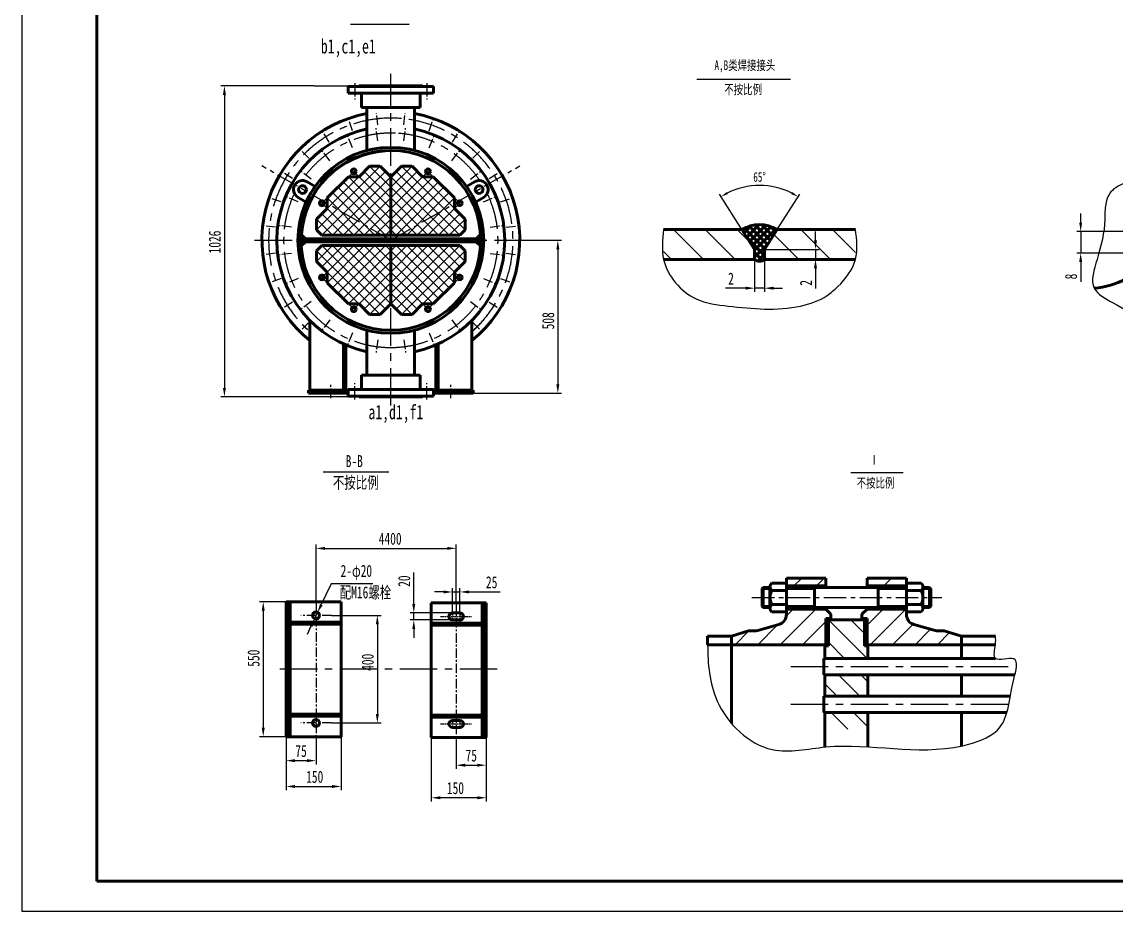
# Model space of a CAD drawing. Header units: millimetres. Extents: x 23903 to 90356, y -5632 to 81432.
# Drawn here: x 24026 to 27675, y 54672 to 57637 of the extents above; entities that cross this region are included whole.
import ezdxf

# ---------------------------------------------------------------- set-up
doc = ezdxf.new("R2010")
doc.units = ezdxf.units.MM
for name, pattern in [('CENTER', [50.8, 31.75, -6.35, 6.35, -6.35]), ('CENTERX2', [4, 2.5, -0.5, 0.5, -0.5]), ('PHANTOM2', [31.75, 15.875, -3.175, 3.175, -3.175, 3.175, -3.175])]:
    doc.linetypes.add(name, pattern=pattern)
doc.layers.get('0').update_dxf_attribs({"lineweight": 60})
doc.layers.get('DEFPOINTS').update_dxf_attribs({"color": 6, "linetype": 'PHANTOM2', "lineweight": 25})
doc.layers.add('CCX', color=3, linetype='Continuous', lineweight=25)
doc.layers.add('DD', color=4, linetype='CENTER', lineweight=25)
doc.styles.add('HZ', font='SIMFANG.TTF', dxfattribs={"width": 0.7})
doc.styles.add('HZ123', font='SIMFANG.TTF', dxfattribs={"width": 0.7, "height": 2.5})
doc.dimstyles.new('ISO-25$0', dxfattribs={"dimscale": 10, "dimtxt": 4, "dimasz": 3, "dimexe": 1.25, "dimexo": 0, "dimgap": 1.2, "dimtad": 1, "dimdec": 0, "dimtxsty": 'HZ', "dimcen": 0, "dimclrd": 256, "dimclrt": 256, "dimadec": 0, "dimazin": 0, "dimtfac": 1, "dimtdec": 0, "dimtmove": 0, "dimatfit": 2, "dimfxl": 1, "dimlwd": -1, "dimarcsym": 0})
doc.dimstyles.new('ISO-25$2', dxfattribs={"dimscale": 10, "dimtxt": 4, "dimasz": 3, "dimexe": 1.25, "dimexo": 0, "dimgap": 1.5, "dimtad": 2, "dimtih": 1, "dimtoh": 1, "dimdec": 0, "dimdsep": 46, "dimtxsty": 'HZ', "dimcen": 3, "dimadec": 0, "dimazin": 0, "dimtfac": 1, "dimtdec": 0, "dimtmove": 0, "dimatfit": 3, "dimfxl": 1, "dimarcsym": 0})
doc.dimstyles.new('ISO-25$3', dxfattribs={"dimscale": 10, "dimtxt": 4, "dimasz": 3, "dimexe": 1.25, "dimexo": 0, "dimgap": 1.5, "dimtad": 2, "dimtih": 1, "dimtoh": 1, "dimdec": 0, "dimdsep": 46, "dimtxsty": 'HZ', "dimcen": -2.5, "dimadec": 0, "dimazin": 0, "dimtfac": 1, "dimtdec": 0, "dimtmove": 0, "dimatfit": 3, "dimldrblk": 'NONE', "dimfxl": 1, "dimarcsym": 0})

# ---------------------------------------------------------------- blocks, each defined once
blk = doc.blocks.new('*D45')
at = {"layer": 'CCX', "color": 0, "lineweight": -2}
for p, q in [((25007, 55703.5), (25007, 55894)), ((25474.6, 55700.2), (25474.6, 55894))]:
    blk.add_line(p, q, dxfattribs=at)
at = {"layer": 'CCX'}
blk.add_line((25037, 55881.5), (25444.6, 55881.5), dxfattribs=at)
for points in [[(25037, 55886.5), (25037, 55876.5), (25007, 55881.5)], [(25444.6, 55886.5), (25444.6, 55876.5), (25474.6, 55881.5)]]:
    blk.add_solid(points, dxfattribs=at)
at = {"layer": 'DEFPOINTS', "color": 0}
for p in [(25474.6, 55881.5), (25007, 55703.5), (25474.6, 55700.2)]:
    blk.add_point(p, dxfattribs=at)
at = {"layer": 'CCX', "insert": (25254.2, 55913.5), "char_height": 40, "attachment_point": 5, "style": 'HZ'}
blk.add_mtext('4400', dxfattribs=at)
blk = doc.blocks.new('*D46')
at = {"layer": 'CCX', "color": 0, "lineweight": -2}
for p, q in [((25391.2, 55250.2), (25391.2, 55037.2)), ((25574.6, 55250.2), (25574.6, 55037.2))]:
    blk.add_line(p, q, dxfattribs=at)
at = {"layer": 'CCX'}
blk.add_line((25544.6, 55049.7), (25421.2, 55049.7), dxfattribs=at)
for points in [[(25421.2, 55054.7), (25421.2, 55044.7), (25391.2, 55049.7)], [(25544.6, 55054.7), (25544.6, 55044.7), (25574.6, 55049.7)]]:
    blk.add_solid(points, dxfattribs=at)
at = {"layer": 'DEFPOINTS', "color": 0}
for p in [(25391.2, 55250.2), (25574.6, 55250.2), (25391.2, 55049.7)]:
    blk.add_point(p, dxfattribs=at)
at = {"layer": 'CCX', "insert": (25471.9, 55081.7), "char_height": 40, "attachment_point": 5, "style": 'HZ'}
blk.add_mtext('150', dxfattribs=at)
blk = doc.blocks.new('*D47')
at = {"layer": 'CCX', "color": 0, "lineweight": -2}
for p, q in [((25474.6, 55250.2), (25474.6, 55145.9)), ((25574.6, 55250.2), (25574.6, 55145.9))]:
    blk.add_line(p, q, dxfattribs=at)
at = {"layer": 'CCX'}
blk.add_line((25504.6, 55158.4), (25544.6, 55158.4), dxfattribs=at)
for points in [[(25504.6, 55163.4), (25504.6, 55153.4), (25474.6, 55158.4)], [(25544.6, 55163.4), (25544.6, 55153.4), (25574.6, 55158.4)]]:
    blk.add_solid(points, dxfattribs=at)
at = {"layer": 'DEFPOINTS', "color": 0}
for p in [(25474.6, 55250.2), (25574.6, 55250.2), (25574.6, 55158.4)]:
    blk.add_point(p, dxfattribs=at)
at = {"layer": 'CCX', "insert": (25524.6, 55190.4), "char_height": 40, "attachment_point": 5, "style": 'HZ'}
blk.add_mtext('75', dxfattribs=at)
blk = doc.blocks.new('*D48')
at = {"layer": 'CCX', "color": 0, "lineweight": -2}
for p, q in [((25059, 55657.7), (25223.9, 55657.7)), ((25059, 55299.4), (25223.9, 55299.4))]:
    blk.add_line(p, q, dxfattribs=at)
at = {"layer": 'CCX'}
blk.add_line((25211.4, 55627.7), (25211.4, 55329.4), dxfattribs=at)
for points in [[(25206.4, 55627.7), (25216.4, 55627.7), (25211.4, 55657.7)], [(25206.4, 55329.4), (25216.4, 55329.4), (25211.4, 55299.4)]]:
    blk.add_solid(points, dxfattribs=at)
at = {"layer": 'DEFPOINTS', "color": 0}
for p in [(25059, 55657.7), (25059, 55299.4), (25211.4, 55299.4)]:
    blk.add_point(p, dxfattribs=at)
at = {"layer": 'CCX', "insert": (25179.4, 55501.5), "char_height": 40, "attachment_point": 5, "rotation": 90, "style": 'HZ'}
blk.add_mtext('400', dxfattribs=at)
blk = doc.blocks.new('*D44')
at = {"layer": 'CCX', "color": 0, "lineweight": -2}
for p, q in [((25057.7, 55763.1), (25024.6, 55693.8)), ((25196.9, 55763.1), (25057.7, 55763.1)), ((25003, 55648.7), (25011.6, 55666.7)), ((24990.1, 55621.6), (24977.1, 55594.5))]:
    blk.add_line(p, q, dxfattribs=at)
at = {"layer": 'CCX', "color": 0}
for points in [[(25020, 55695.9), (25029.1, 55691.6), (25011.6, 55666.7)], [(24985.6, 55623.8), (24994.6, 55619.5), (25003, 55648.7)]]:
    blk.add_solid(points, dxfattribs=at)
at = {"layer": 'DEFPOINTS', "color": 0}
for p in [(25011.6, 55666.7), (25003, 55648.7)]:
    blk.add_point(p, dxfattribs=at)
at = {"layer": 'CCX', "color": 0, "insert": (25141.4, 55801.1), "char_height": 40, "attachment_point": 5, "style": 'HZ'}
blk.add_mtext('2-φ20', dxfattribs=at)
blk = doc.blocks.new('_None')
blk = doc.blocks.new('*D49')
at = {"layer": 'CCX'}
for p, q in [((25432.1, 55736.1), (25402.1, 55736.1)), ((25462.1, 55736.1), (25487.1, 55736.1)), ((25517.1, 55736.1), (25620.8, 55736.1))]:
    blk.add_line(p, q, dxfattribs=at)
at = {"layer": 'CCX', "color": 0, "lineweight": -2}
for p, q in [((25462.1, 55666), (25462.1, 55748.6)), ((25487.1, 55666), (25487.1, 55748.6))]:
    blk.add_line(p, q, dxfattribs=at)
at = {"layer": 'CCX'}
for points in [[(25432.1, 55741.1), (25432.1, 55731.1), (25462.1, 55736.1)], [(25517.1, 55741.1), (25517.1, 55731.1), (25487.1, 55736.1)]]:
    blk.add_solid(points, dxfattribs=at)
at = {"layer": 'DEFPOINTS', "color": 0}
for p in [(25487.1, 55736.1), (25462.1, 55666), (25487.1, 55666)]:
    blk.add_point(p, dxfattribs=at)
at = {"layer": 'CCX', "insert": (25592.7, 55768.1), "char_height": 40, "attachment_point": 5, "style": 'HZ'}
blk.add_mtext('25', dxfattribs=at)
blk = doc.blocks.new('*D50')
at = {"layer": 'CCX', "color": 0, "lineweight": -2}
for p, q in [((24907, 55703.5), (24818.3, 55703.5)), ((24907, 55253.5), (24818.3, 55253.5))]:
    blk.add_line(p, q, dxfattribs=at)
at = {"layer": 'CCX'}
blk.add_line((24830.8, 55673.5), (24830.8, 55283.5), dxfattribs=at)
for points in [[(24825.8, 55673.5), (24835.8, 55673.5), (24830.8, 55703.5)], [(24825.8, 55283.5), (24835.8, 55283.5), (24830.8, 55253.5)]]:
    blk.add_solid(points, dxfattribs=at)
at = {"layer": 'DEFPOINTS', "color": 0}
for p in [(24907, 55703.5), (24830.8, 55253.5), (24907, 55253.5)]:
    blk.add_point(p, dxfattribs=at)
at = {"layer": 'CCX', "insert": (24798.8, 55515.3), "char_height": 40, "attachment_point": 5, "rotation": 90, "style": 'HZ'}
blk.add_mtext('550', dxfattribs=at)
blk = doc.blocks.new('*D51')
at = {"layer": 'CCX', "color": 0, "lineweight": -2}
for p, q in [((24907, 55253.5), (24907, 55161)), ((25007, 55253.5), (25007, 55161))]:
    blk.add_line(p, q, dxfattribs=at)
at = {"layer": 'CCX'}
blk.add_line((24937, 55173.5), (24977, 55173.5), dxfattribs=at)
for points in [[(24937, 55178.5), (24937, 55168.5), (24907, 55173.5)], [(24977, 55178.5), (24977, 55168.5), (25007, 55173.5)]]:
    blk.add_solid(points, dxfattribs=at)
at = {"layer": 'DEFPOINTS', "color": 0}
for p in [(24907, 55253.5), (25007, 55253.5), (25007, 55173.5)]:
    blk.add_point(p, dxfattribs=at)
at = {"layer": 'CCX', "insert": (24957, 55205.5), "char_height": 40, "attachment_point": 5, "style": 'HZ'}
blk.add_mtext('75', dxfattribs=at)
blk = doc.blocks.new('*D52')
at = {"layer": 'CCX', "color": 0, "lineweight": -2}
for p, q in [((24907, 55253.5), (24907, 55074.9)), ((25090.3, 55253.5), (25090.3, 55074.9))]:
    blk.add_line(p, q, dxfattribs=at)
at = {"layer": 'CCX'}
blk.add_line((24937, 55087.4), (25060.3, 55087.4), dxfattribs=at)
for points in [[(24937, 55092.4), (24937, 55082.4), (24907, 55087.4)], [(25060.3, 55092.4), (25060.3, 55082.4), (25090.3, 55087.4)]]:
    blk.add_solid(points, dxfattribs=at)
at = {"layer": 'DEFPOINTS', "color": 0}
for p in [(24907, 55253.5), (25090.3, 55253.5), (25090.3, 55087.4)]:
    blk.add_point(p, dxfattribs=at)
at = {"layer": 'CCX', "insert": (25002.5, 55119.4), "char_height": 40, "attachment_point": 5, "style": 'HZ'}
blk.add_mtext('150', dxfattribs=at)
blk = doc.blocks.new('*D53')
at = {"layer": 'CCX'}
for p, q in [((25333, 55696), (25333, 55800.9)), ((25333, 55642.7), (25333, 55666)), ((25333, 55612.7), (25333, 55582.7))]:
    blk.add_line(p, q, dxfattribs=at)
at = {"layer": 'CCX', "color": 0, "lineweight": -2}
for p, q in [((25462.1, 55666), (25320.5, 55666)), ((25463, 55642.7), (25320.5, 55642.7))]:
    blk.add_line(p, q, dxfattribs=at)
at = {"layer": 'CCX'}
for points in [[(25328, 55696), (25338, 55696), (25333, 55666)], [(25328, 55612.7), (25338, 55612.7), (25333, 55642.7)]]:
    blk.add_solid(points, dxfattribs=at)
at = {"layer": 'DEFPOINTS', "color": 0}
for p in [(25462.1, 55666), (25333, 55642.7), (25463, 55642.7)]:
    blk.add_point(p, dxfattribs=at)
at = {"layer": 'CCX', "insert": (25301, 55772.2), "char_height": 40, "attachment_point": 5, "rotation": 90, "style": 'HZ'}
blk.add_mtext('20', dxfattribs=at)
blk = doc.blocks.new('*D193')
at = {"layer": 'CCX', "color": 0, "lineweight": -2}
for p, q in [((25000.9, 57424), (24688.9, 57424)), ((25000.9, 56386.9), (24688.9, 56386.9))]:
    blk.add_line(p, q, dxfattribs=at)
at = {"layer": 'CCX'}
blk.add_line((24701.4, 57394), (24701.4, 56416.9), dxfattribs=at)
for points in [[(24696.4, 57394), (24706.4, 57394), (24701.4, 57424)], [(24696.4, 56416.9), (24706.4, 56416.9), (24701.4, 56386.9)]]:
    blk.add_solid(points, dxfattribs=at)
at = {"layer": 'DEFPOINTS', "color": 0}
for p in [(25000.9, 57424), (24701.4, 56386.9), (25000.9, 56386.9)]:
    blk.add_point(p, dxfattribs=at)
at = {"layer": 'CCX', "insert": (24669.4, 56903.3), "char_height": 40, "attachment_point": 5, "rotation": 90, "style": 'HZ'}
blk.add_mtext('1026', dxfattribs=at)
blk = doc.blocks.new('*D199')
at = {"layer": 'CCX', "color": 0, "lineweight": -2}
for p, q in [((25711, 56909), (25825.9, 56909)), ((25531.4, 56399), (25825.9, 56399))]:
    blk.add_line(p, q, dxfattribs=at)
at = {"layer": 'CCX'}
blk.add_line((25813.4, 56879), (25813.4, 56429), dxfattribs=at)
for points in [[(25808.4, 56879), (25818.4, 56879), (25813.4, 56909)], [(25808.4, 56429), (25818.4, 56429), (25813.4, 56399)]]:
    blk.add_solid(points, dxfattribs=at)
at = {"layer": 'DEFPOINTS', "color": 0}
for p in [(25711, 56909), (25531.4, 56399), (25813.4, 56399)]:
    blk.add_point(p, dxfattribs=at)
at = {"layer": 'CCX', "insert": (25781.4, 56640.4), "char_height": 40, "attachment_point": 5, "rotation": 90, "style": 'HZ'}
blk.add_mtext('508', dxfattribs=at)
blk = doc.blocks.new('*D194')
at = {"layer": 'CCX', "color": 0, "lineweight": -2}
for p, q in [((26427.2, 56945.1), (26352.1, 57062.9)), ((26545, 56945.1), (26620.1, 57062.9))]:
    blk.add_line(p, q, dxfattribs=at)
blk.add_arc((26486.1, 56852.6), 239.4, 63.2472, 116.7528, dxfattribs=at)
at = {"layer": 'CCX', "color": 0}
for points in [[(26380.3, 57062.8), (26376.4, 57069.8), (26357.5, 57054.4)], [(26595.8, 57069.8), (26591.9, 57062.8), (26614.7, 57054.4)]]:
    blk.add_solid(points, dxfattribs=at)
at = {"layer": 'DEFPOINTS', "color": 0}
for p in [(26531.1, 57087.7), (26427.2, 56945.1), (26545, 56945.1), (26469.5, 56878.6), (26502.7, 56878.6)]:
    blk.add_point(p, dxfattribs=at)
at = {"layer": 'CCX', "color": 0, "insert": (26486.1, 57119.9), "char_height": 32, "attachment_point": 5, "style": 'HZ'}
blk.add_mtext('65°', dxfattribs=at)
blk = doc.blocks.new('*D196')
at = {"layer": 'CCX'}
for p, q in [((26672.8, 56908.6), (26672.8, 56938.6)), ((26672.8, 56878.6), (26672.8, 56845.4)), ((26672.8, 56815.4), (26672.8, 56748.6))]:
    blk.add_line(p, q, dxfattribs=at)
at = {"layer": 'CCX', "color": 0, "lineweight": -2}
for p, q in [((26502.7, 56878.6), (26685.3, 56878.6)), ((26502.7, 56845.4), (26685.3, 56845.4))]:
    blk.add_line(p, q, dxfattribs=at)
at = {"layer": 'CCX'}
for points in [[(26667.8, 56908.6), (26677.8, 56908.6), (26672.8, 56878.6)], [(26667.8, 56815.4), (26677.8, 56815.4), (26672.8, 56845.4)]]:
    blk.add_solid(points, dxfattribs=at)
at = {"layer": 'DEFPOINTS', "color": 0}
for p in [(26502.7, 56878.6), (26502.7, 56845.4), (26672.8, 56845.4)]:
    blk.add_point(p, dxfattribs=at)
at = {"layer": 'CCX', "insert": (26640.8, 56767), "char_height": 40, "attachment_point": 5, "rotation": 90, "style": 'HZ'}
blk.add_mtext('2', dxfattribs=at)
blk = doc.blocks.new('*D191')
at = {"layer": 'CCX', "color": 0, "lineweight": -2}
for p, q in [((26469.5, 56841.1), (26469.5, 56736.8)), ((26502.7, 56841.1), (26502.7, 56736.8))]:
    blk.add_line(p, q, dxfattribs=at)
at = {"layer": 'CCX'}
for p, q in [((26439.5, 56749.3), (26372.6, 56749.3)), ((26502.7, 56749.3), (26469.5, 56749.3)), ((26532.7, 56749.3), (26562.7, 56749.3))]:
    blk.add_line(p, q, dxfattribs=at)
for points in [[(26439.5, 56754.3), (26439.5, 56744.3), (26469.5, 56749.3)], [(26532.7, 56754.3), (26532.7, 56744.3), (26502.7, 56749.3)]]:
    blk.add_solid(points, dxfattribs=at)
at = {"layer": 'DEFPOINTS', "color": 0}
for p in [(26469.5, 56841.1), (26502.7, 56841.1), (26502.7, 56749.3)]:
    blk.add_point(p, dxfattribs=at)
at = {"layer": 'CCX', "insert": (26391.1, 56781.3), "char_height": 40, "attachment_point": 5, "style": 'HZ'}
blk.add_mtext('2', dxfattribs=at)
blk = doc.blocks.new('*D198')
at = {"layer": 'CCX'}
for p, q in [((27557.2, 56968.1), (27557.2, 56998.1)), ((27557.2, 56938.1), (27557.2, 56866.3)), ((27557.2, 56836.3), (27557.2, 56769.9))]:
    blk.add_line(p, q, dxfattribs=at)
at = {"layer": 'CCX', "color": 0, "lineweight": -2}
for p, q in [((27765.1, 56938.1), (27544.7, 56938.1)), ((27862.2, 56866.3), (27544.7, 56866.3))]:
    blk.add_line(p, q, dxfattribs=at)
at = {"layer": 'CCX'}
for points in [[(27552.2, 56968.1), (27562.2, 56968.1), (27557.2, 56938.1)], [(27552.2, 56836.3), (27562.2, 56836.3), (27557.2, 56866.3)]]:
    blk.add_solid(points, dxfattribs=at)
at = {"layer": 'DEFPOINTS', "color": 0}
for p in [(27765.1, 56938.1), (27557.2, 56866.3), (27862.2, 56866.3)]:
    blk.add_point(p, dxfattribs=at)
at = {"layer": 'CCX', "insert": (27525.2, 56788.1), "char_height": 40, "attachment_point": 5, "rotation": 90, "style": 'HZ'}
blk.add_mtext('8', dxfattribs=at)

msp = doc.modelspace()

# ---------------------------------------------------------------- hatches: boundary and pattern name
h = msp.add_hatch(color=256)
h.paths.add_polyline_path([(26844.6, 55647.6), (26836, 55647.6), (26836, 55560.3), (26844.6, 55560.3)])
h.paths.add_polyline_path([(26715.8, 55647.6), (26707.2, 55647.6), (26707.2, 55560.3), (26715.8, 55560.3)])
at = {"layer": 'CCX'}
h = msp.add_hatch(dxfattribs=at)
h.set_pattern_fill('ANSI31', color=256, scale=23.630769, angle=90, style=0)
h.set_pattern_definition([(135, (20932.32, 47463.21), (-53.0526, -53.0526), [])])
h.paths.add_polyline_path([(26806.1, 56845.4), (26806.1, 56945.1), (26545, 56945.1), (26502.7, 56878.6), (26502.7, 56845.4)])
h.paths.add_polyline_path([(26469.5, 56845.4), (26469.5, 56852.3), (26469.5, 56878.6), (26427.2, 56945.1), (26166.1, 56945.1), (26166.1, 56845.4)])
h = msp.add_hatch(dxfattribs=at)
h.set_pattern_fill('ANSI31', color=256, scale=16.695652, style=0)
h.set_pattern_definition([(45, (701.286, 37203.173), (-37.48281, 37.48281), [])])
h.paths.add_polyline_path([(27102.1, 55606.1), (27081.1, 55606.1, -0.069687), (27071.7, 55607.4), (27001.1, 55627.6, -0.33486), (26976.2, 55660.6), (26976.2, 55679.1), (26844.6, 55679.1), (26827.4, 55661.9), (26827.4, 55647.6), (26844.6, 55647.6), (26844.6, 55560.3), (27159.3, 55560.3), (27159.3, 55588.9)])
h.paths.add_polyline_path([(26976.2, 55782.1), (26844.6, 55782.1), (26844.6, 55756.3), (26976.2, 55756.3)])
h.paths.add_polyline_path([(26707.2, 55782.1), (26575.6, 55782.1), (26575.6, 55756.3), (26707.2, 55756.3)])
h.paths.add_polyline_path([(26707.2, 55647.6), (26724.4, 55647.6), (26724.4, 55661.9), (26707.2, 55679.1), (26575.6, 55679.1), (26575.6, 55660.6, -0.33486), (26550.7, 55627.6), (26480.1, 55607.4, -0.069687), (26470.6, 55606.1), (26449.7, 55606.1), (26392.5, 55588.9), (26392.5, 55560.3), (26707.2, 55560.3)])
h = msp.add_hatch(dxfattribs=at)
h.set_pattern_fill('ANSI31', color=256, scale=16.695652, angle=90, style=0)
h.set_pattern_definition([(135, (701.286, 37203.173), (-37.48281, -37.48281), [])])
h.paths.add_polyline_path([(26836, 55643.3), (26715.8, 55643.3), (26715.8, 55556), (26704.4, 55556), (26704.4, 55514.6), (26847.4, 55514.6), (26847.4, 55556), (26836, 55556)])
h.paths.add_polyline_path([(26847.4, 55460.2), (26704.4, 55460.2), (26704.4, 55388.7), (26847.4, 55388.7)])
h.paths.add_polyline_path([(26847.4, 55334.3), (26704.4, 55334.3), (26704.4, 55278.9), (26847.4, 55278.9)])

# ---------------------------------------------------------------- linework, layer by layer
for p, q in [((24275.9, 60511.7), (24275.9, 54771.7)), ((25256.4, 57422), (25113.9, 57422)), ((25113.9, 57422), (25113.9, 57400)), ((25150.9, 57424), (25150.9, 57422)), ((25256.4, 57424), (25150.9, 57424)), ((25256.4, 57424), (25361.9, 57424)), ((25256.4, 57422), (25398.9, 57422)), ((25361.9, 57424), (25361.9, 57422)), ((25398.9, 57422), (25398.9, 57400)), ((25113.9, 57400), (25256.4, 57400)), ((25158.5, 57400), (25158.5, 57351.6)), ((25398.9, 57400), (25256.4, 57400)), ((25354.4, 57400), (25354.4, 57351.6)), ((25158.5, 57351.6), (25256.4, 57351.6)), ((25176.9, 57351.6), (25176.9, 57210.8)), ((25354.4, 57351.6), (25256.4, 57351.6)), ((25335.9, 57351.6), (25335.9, 57210.8)), ((25150.3, 57121.1), (25185.7, 57156.4)), ((25185.7, 57156.4), (25221.1, 57156.4)), ((25221.1, 57156.4), (25256.4, 57121.1)), ((25291.8, 57156.4), (25256.4, 57121.1)), ((25327.1, 57156.4), (25291.8, 57156.4)), ((25362.5, 57121.1), (25327.1, 57156.4)), ((25044.3, 57050.4), (25115, 57121.1)), ((25115, 57121.1), (25150.3, 57121.1)), ((25256.4, 57121.1), (25256.4, 56926.6)), ((25256.4, 57121.1), (25256.4, 56926.6)), ((25397.8, 57121.1), (25362.5, 57121.1)), ((25468.5, 57050.4), (25397.8, 57121.1)), ((25003.8, 57088.6), (24976.9, 57104.2)), ((25509, 57088.6), (25535.9, 57104.2)), ((24973.9, 57036.6), (24946.9, 57052.2)), ((25044.3, 57015), (25044.3, 57050.4)), ((25468.5, 57015), (25468.5, 57050.4)), ((25538.9, 57036.6), (25565.9, 57052.2)), ((25008.9, 56979.7), (25044.3, 57015)), ((25503.9, 56979.7), (25468.5, 57015)), ((25008.9, 56944.3), (25008.9, 56979.7)), ((25503.9, 56944.3), (25503.9, 56979.7)), ((25026.6, 56926.6), (25008.9, 56944.3)), ((25486.2, 56926.6), (25503.9, 56944.3)), ((26434.4, 56933.7), (26458.7, 56957.9)), ((26503.9, 56880.5), (26435.1, 56949.3)), ((26443.5, 56919.4), (26485.3, 56961.2)), ((26513, 56894.8), (26451.7, 56956)), ((26452.6, 56905.2), (26506.7, 56959.4)), ((26461.6, 56891), (26524.1, 56953.5)), ((26469.5, 56875.6), (26541.2, 56947.2)), ((26522, 56909), (26470.8, 56960.2)), ((26531.1, 56923.2), (26493.3, 56961)), ((26540.2, 56937.5), (26524.1, 56953.5)), ((24956.5, 56914), (25556.4, 56914)), ((24956.5, 56904), (25556.4, 56904)), ((24970.2, 56915), (24958.4, 56926.7)), ((24970.2, 56903), (24958.4, 56891.2)), ((25256.4, 56926.6), (25026.6, 56926.6)), ((25256.4, 56926.6), (25486.2, 56926.6)), ((25542.6, 56915), (25554.4, 56926.7)), ((25542.6, 56903), (25554.4, 56891.2)), ((26502.7, 56858.4), (26446.7, 56914.5)), ((26469.5, 56852.3), (26514.7, 56897.5)), ((25026.6, 56891.3), (25008.9, 56873.6)), ((25008.9, 56873.6), (25008.9, 56838.2)), ((25256.4, 56891.3), (25026.6, 56891.3)), ((25256.4, 56696.8), (25256.4, 56891.3)), ((25256.4, 56696.8), (25256.4, 56891.3)), ((25256.4, 56891.3), (25486.2, 56891.3)), ((25486.2, 56891.3), (25503.9, 56873.6)), ((25503.9, 56873.6), (25503.9, 56838.2)), ((26496.5, 56841.3), (26469.5, 56868.3)), ((26480.3, 56839.7), (26502.7, 56862.2)), ((25008.9, 56838.2), (25044.3, 56802.9)), ((25503.9, 56838.2), (25468.5, 56802.9)), ((25044.3, 56802.9), (25044.3, 56767.5)), ((25468.5, 56802.9), (25468.5, 56767.5)), ((25044.3, 56767.5), (25115, 56696.8)), ((25468.5, 56767.5), (25397.8, 56696.8)), ((25115, 56696.8), (25150.3, 56696.8)), ((25150.3, 56696.8), (25185.7, 56661.5)), ((25221.1, 56661.5), (25256.4, 56696.8)), ((25291.8, 56661.5), (25256.4, 56696.8)), ((25362.5, 56696.8), (25327.1, 56661.5)), ((25397.8, 56696.8), (25362.5, 56696.8)), ((24986.4, 56409), (24986.4, 56641.6)), ((25185.7, 56661.5), (25221.1, 56661.5)), ((25327.1, 56661.5), (25291.8, 56661.5)), ((25526.4, 56409), (25526.4, 56641.6)), ((25176.9, 56459.3), (25176.9, 56607.1)), ((25335.9, 56459.3), (25335.9, 56607.1)), ((25098.4, 56409), (25098.4, 56563.4)), ((25106.4, 56409), (25106.4, 56559.8)), ((25406.4, 56409), (25406.4, 56559.8)), ((25406.4, 56409), (25406.4, 56559.8)), ((25414.4, 56409), (25414.4, 56563.4)), ((25158.5, 56410.9), (25158.5, 56459.3)), ((25158.5, 56459.3), (25256.4, 56459.3)), ((25354.4, 56459.3), (25256.4, 56459.3)), ((25354.4, 56410.9), (25354.4, 56459.3)), ((24986.4, 56409), (24986.4, 56451)), ((24981.4, 56399), (24981.4, 56409)), ((24981.4, 56409), (25113.9, 56409)), ((24981.4, 56399), (25113.9, 56399)), ((25113.9, 56388.9), (25113.9, 56410.9)), ((25113.9, 56410.9), (25256.4, 56410.9)), ((25256.4, 56388.9), (25113.9, 56388.9)), ((25150.9, 56386.9), (25150.9, 56388.9)), ((25256.4, 56386.9), (25150.9, 56386.9)), ((25398.9, 56410.9), (25256.4, 56410.9)), ((25256.4, 56388.9), (25398.9, 56388.9)), ((25256.4, 56386.9), (25361.9, 56386.9)), ((25361.9, 56386.9), (25361.9, 56388.9)), ((25398.9, 56388.9), (25398.9, 56410.9)), ((25398.9, 56409), (25531.4, 56409)), ((25398.9, 56399), (25531.4, 56399)), ((25531.4, 56399), (25531.4, 56409)), ((26527.2, 55765.1), (26575.5, 55765.1)), ((26575.6, 55782.1), (26707.2, 55782.1)), ((26575.6, 55660.6), (26575.6, 55782.1)), ((26707.2, 55751.3), (26707.2, 55782.1)), ((26976.2, 55782.1), (26844.6, 55782.1)), ((26844.6, 55751.3), (26844.6, 55782.1)), ((26976.2, 55660.6), (26976.2, 55782.1)), ((27024.5, 55765.1), (26976.2, 55765.1)), ((26498.3, 55751.3), (26494.6, 55747.6)), ((26520.8, 55747.6), (26494.6, 55747.6)), ((26494.6, 55747.6), (26494.6, 55687.8)), ((26498.3, 55751.3), (26498.3, 55684.1)), ((26520.8, 55751.3), (26498.3, 55751.3)), ((26520.8, 55753.3), (26520.8, 55682.1)), ((26527.2, 55741.4), (26575.5, 55741.4)), ((26976.2, 55751.3), (26575.5, 55751.3)), ((26575.5, 55747.6), (26669.6, 55747.6)), ((26575.6, 55756.3), (26707.2, 55756.3)), ((26669.6, 55751.3), (26669.6, 55684.1)), ((26976.2, 55756.3), (26844.6, 55756.3)), ((26882.1, 55751.3), (26882.1, 55684.1)), ((26882.1, 55747.6), (26976.2, 55747.6)), ((27024.5, 55741.4), (26976.2, 55741.4)), ((27030.9, 55753.3), (27030.9, 55682.1)), ((27030.9, 55751.3), (27053.4, 55751.3)), ((27030.9, 55747.6), (27057.1, 55747.6)), ((27053.4, 55751.3), (27053.4, 55684.1)), ((27053.4, 55751.3), (27057.1, 55747.6)), ((27057.1, 55747.6), (27057.1, 55687.8)), ((24907, 55703.5), (24907, 55253.5)), ((25090.3, 55703.5), (24907, 55703.5)), ((24913.7, 55703.5), (24913.7, 55253.5)), ((24920.3, 55703.5), (24920.3, 55253.5)), ((25090.3, 55253.5), (25090.3, 55703.5)), ((25391.2, 55700.2), (25574.6, 55700.2)), ((25391.2, 55250.2), (25391.2, 55700.2)), ((25561.2, 55700.2), (25561.2, 55250.2)), ((25567.9, 55700.2), (25567.9, 55250.2)), ((25574.6, 55700.2), (25574.6, 55250.2)), ((26527.2, 55694), (26575.5, 55694)), ((27024.5, 55694), (26976.2, 55694)), ((25462.1, 55666), (25487.1, 55666)), ((26498.3, 55684.1), (26494.6, 55687.8)), ((26520.8, 55687.8), (26494.6, 55687.8)), ((26520.8, 55684.1), (26498.3, 55684.1)), ((26527.2, 55670.3), (26575.5, 55670.3)), ((26575.5, 55687.8), (26669.6, 55687.8)), ((26976.2, 55684.1), (26575.5, 55684.1)), ((26575.6, 55679.1), (26707.2, 55679.1)), ((26707.2, 55679.1), (26707.2, 55684.1)), ((26707.2, 55679.1), (26724.4, 55661.9)), ((26724.4, 55661.9), (26724.4, 55643.3)), ((26844.6, 55679.1), (26827.4, 55661.9)), ((26827.4, 55661.9), (26827.4, 55643.3)), ((26844.6, 55679.1), (26844.6, 55684.1)), ((26976.2, 55679.1), (26844.6, 55679.1)), ((26882.1, 55687.8), (26976.2, 55687.8)), ((27024.5, 55670.3), (26976.2, 55670.3)), ((27030.9, 55687.8), (27057.1, 55687.8)), ((27030.9, 55684.1), (27053.4, 55684.1)), ((27053.4, 55684.1), (27057.1, 55687.8)), ((25090.3, 55635.2), (24920.3, 55635.2)), ((25090.3, 55628.5), (24920.3, 55628.5)), ((25391.2, 55631.8), (25561.2, 55631.8)), ((25391.2, 55625.2), (25561.2, 55625.2)), ((25462.1, 55642.7), (25487.1, 55642.7)), ((26550.7, 55627.6), (26480.1, 55607.4)), ((26707.2, 55647.6), (26724.4, 55647.6)), ((26707.2, 55647.6), (26707.2, 55556)), ((26715.8, 55647.6), (26715.8, 55556)), ((26715.8, 55643.3), (26836, 55643.3)), ((26844.6, 55647.6), (26827.4, 55647.6)), ((26836, 55647.6), (26836, 55556)), ((26844.6, 55647.6), (26844.6, 55556)), ((27001.1, 55627.6), (27071.7, 55607.4)), ((26313.1, 55588.9), (26392.5, 55588.9)), ((26449.7, 55606.1), (26392.5, 55588.9)), ((26392.5, 55588.9), (26392.5, 55298)), ((26449.7, 55606.1), (26470.6, 55606.1)), ((27102.1, 55606.1), (27081.1, 55606.1)), ((27102.1, 55606.1), (27159.3, 55588.9)), ((27159.3, 55588.9), (27159.3, 55514.6)), ((27273.1, 55588.9), (27159.3, 55588.9)), ((26313.1, 55560.3), (26715.8, 55560.3)), ((26704.4, 55556), (26715.8, 55556)), ((26704.4, 55556), (26704.4, 55514.6)), ((27273.1, 55560.3), (26836, 55560.3)), ((26847.4, 55556), (26836, 55556)), ((26847.4, 55556), (26847.4, 55514.6)), ((26700.1, 55514.6), (27273.1, 55514.6)), ((26700.1, 55514.6), (26700.1, 55460.2)), ((26700.1, 55460.2), (27338.1, 55460.2)), ((26704.4, 55460.2), (26704.4, 55388.7)), ((26847.4, 55460.2), (26847.4, 55388.7)), ((27159.3, 55460.2), (27159.3, 55388.7)), ((26700.1, 55388.7), (27322.4, 55388.7)), ((26700.1, 55388.7), (26700.1, 55334.3)), ((25090.3, 55328.5), (24920.3, 55328.5)), ((26700.1, 55334.3), (27310.7, 55334.3)), ((26704.4, 55334.3), (26704.4, 55218.9)), ((26847.4, 55334.3), (26847.4, 55219.9)), ((27159.3, 55334.3), (27159.3, 55222.5)), ((25090.3, 55321.9), (24920.3, 55321.9)), ((25391.2, 55325.2), (25561.2, 55325.2)), ((25391.2, 55318.5), (25561.2, 55318.5)), ((25462.1, 55307.7), (25487.1, 55307.7)), ((24907, 55253.5), (25090.3, 55253.5)), ((25462.1, 55284.3), (25487.1, 55284.3)), ((25574.6, 55250.2), (25391.2, 55250.2)), ((24275.9, 54771.7), (32335.9, 54771.7))]:
    msp.add_line(p, q)
at = {"color": 0, "linetype": 'ByBlock'}
msp.add_line((26509.2, 56845.4), (26661.5, 56845.4), dxfattribs=at)
for points in [[(26166.1, 56945.1), (26427.2, 56945.1)], [(26545, 56945.1), (26806.1, 56945.1)], [(26469.5, 56878.6), (26469.5, 56845.4)], [(26469.5, 56845.4), (26166.1, 56845.4)], [(26502.7, 56845.4), (26806.1, 56845.4)]]:
    msp.add_lwpolyline(points)
for points in [[(26469.5, 56845.4, 0.383572), (26502.7, 56845.4), (26502.7, 56878.6), (26545, 56945.1, 0.274693), (26427.2, 56945.1), (26469.5, 56878.6)], [(27602.6, 56748.8, 0.092901), (27707.6, 56780.1, 0.092901)]]:
    msp.add_lwpolyline(points, format="xyb")
for centre, radius in [((25256.4, 56909), 310), ((25256.4, 56909), 300), ((25132.7, 57138.8), 8), ((25380.2, 57138.8), 8), ((24961.9, 57078.2), 12.9), ((25550.9, 57078.2), 12.9), ((25026.6, 57032.7), 8), ((25486.2, 57032.7), 8), ((25026.6, 56785.2), 8), ((25486.2, 56785.2), 8), ((25132.7, 56679.1), 8), ((25380.2, 56679.1), 8), ((25007, 55657.7), 11.7), ((25007, 55299.4), 11.7)]:
    msp.add_circle(centre, radius)
for centre, radius, start, end in [((25256.4, 56909), 430, 100.6544, 231.1041), ((25256.4, 56909), 430, 308.8959, 79.3456), ((25256.4, 56909), 380, 102.0761, 257.9239), ((25256.4, 56909), 380, 282.0761, 77.9239), ((24961.9, 57078.2), 30, 60, 240), ((25550.9, 57078.2), 30, 300, 120), ((26534.9, 55753.3), 14.2, 123.1596, 236.8404), ((27016.8, 55753.3), 14.2, 303.1596, 56.8404), ((26567.8, 55717.7), 47, 149.7193, 210.2807), ((26983.9, 55717.7), 47, 329.7193, 30.2807), ((26534.9, 55682.1), 14.2, 123.1596, 236.8404), ((27016.8, 55682.1), 14.2, 303.1596, 56.8404), ((25462.1, 55654.3), 11.7, 90, 270), ((25487.1, 55654.3), 11.7, 270, 90), ((26541.3, 55660.6), 34.3, 285.9454, 0), ((27010.5, 55660.6), 34.3, 180, 254.0546), ((26470.6, 55640.5), 34.3, 270, 285.9454), ((27081.1, 55640.5), 34.3, 254.0546, 270), ((25462.1, 55296), 11.7, 90, 270), ((25487.1, 55296), 11.7, 270, 90)]:
    msp.add_arc(centre, radius, start, end)
at = {"color": 1}
msp.add_arc((25256.4, 56909), 298.5, 93.4071, 176.5896, dxfattribs=at)
msp.add_open_spline([(26313.1, 55560.3), (26313.1, 55569.4), (26313.1, 55579.2), (26313.1, 55588.9)], degree=3)
at = {"layer": 'CCX'}
for p, q in [((24025.9, 60611.7), (24025.9, 54671.7)), ((25121.7, 57629.9), (25317.1, 57629.9)), ((26277.4, 57446.6), (26589.6, 57446.6)), ((25000.9, 57424), (25256.4, 57424)), ((25221.1, 57156.4), (25008.9, 56944.3)), ((25185.7, 57156.4), (25008.9, 56979.7)), ((25150.3, 57121.1), (25185.7, 57156.4)), ((25256.4, 57085.7), (25185.7, 57156.4)), ((25185.7, 57156.4), (25221.1, 57156.4)), ((25256.4, 57121.1), (25221.1, 57156.4)), ((25256.4, 57085.7), (25327.1, 57156.4)), ((25256.4, 57121.1), (25291.8, 57156.4)), ((25291.8, 57156.4), (25503.9, 56944.3)), ((25327.1, 57156.4), (25291.8, 57156.4)), ((25327.1, 57156.4), (25503.9, 56979.7)), ((25362.5, 57121.1), (25327.1, 57156.4)), ((25238.7, 57138.8), (25026.6, 56926.6)), ((25132.7, 57138.8), (25026.6, 57032.7)), ((25044.3, 57050.4), (25115, 57121.1)), ((25256.4, 57121.1), (25062, 56926.6)), ((25256.4, 56979.7), (25115, 57121.1)), ((25115, 57121.1), (25150.3, 57121.1)), ((25256.4, 57015), (25132.7, 57138.8)), ((25256.4, 57050.4), (25168, 57138.8)), ((25256.4, 57015), (25380.2, 57138.8)), ((25256.4, 57050.4), (25344.8, 57138.8)), ((25256.4, 57121.1), (25450.9, 56926.6)), ((25256.4, 56979.7), (25397.8, 57121.1)), ((25274.1, 57138.8), (25486.2, 56926.6)), ((25397.8, 57121.1), (25362.5, 57121.1)), ((25380.2, 57138.8), (25486.2, 57032.7)), ((25468.5, 57050.4), (25397.8, 57121.1)), ((25238.7, 56926.6), (25079.6, 57085.7)), ((25238.7, 56926.6), (25079.6, 57085.7)), ((25238.7, 56926.6), (25079.6, 57085.7)), ((25256.4, 56944.3), (25097.3, 57103.4)), ((25256.4, 57085.7), (25097.3, 56926.6)), ((25256.4, 56944.3), (25415.5, 57103.4)), ((25256.4, 57085.7), (25415.5, 56926.6)), ((25274.1, 56926.6), (25433.2, 57085.7)), ((25274.1, 56926.6), (25433.2, 57085.7)), ((25274.1, 56926.6), (25433.2, 57085.7)), ((25168, 56926.6), (25044.3, 57050.4)), ((25044.3, 57015), (25044.3, 57050.4)), ((25203.4, 56926.6), (25062, 57068.1)), ((25256.4, 57050.4), (25132.7, 56926.6)), ((25256.4, 57050.4), (25380.2, 56926.6)), ((25309.4, 56926.6), (25450.9, 57068.1)), ((25344.8, 56926.6), (25468.5, 57050.4)), ((25468.5, 57015), (25468.5, 57050.4)), ((25008.9, 56979.7), (25044.3, 57015)), ((25132.7, 56926.6), (25026.6, 57032.7)), ((25256.4, 57015), (25168, 56926.6)), ((25256.4, 57015), (25344.8, 56926.6)), ((25380.2, 56926.6), (25486.2, 57032.7)), ((25503.9, 56979.7), (25468.5, 57015)), ((25062, 56926.6), (25008.9, 56979.7)), ((25062, 56926.6), (25008.9, 56979.7)), ((25008.9, 56944.3), (25008.9, 56979.7)), ((25097.3, 56926.6), (25026.6, 56997.3)), ((25256.4, 56979.7), (25203.4, 56926.6)), ((25256.4, 56979.7), (25309.4, 56926.6)), ((25415.5, 56926.6), (25486.2, 56997.3)), ((25450.9, 56926.6), (25503.9, 56979.7)), ((25450.9, 56926.6), (25503.9, 56979.7)), ((25503.9, 56944.3), (25503.9, 56979.7)), ((25026.6, 56926.6), (25008.9, 56944.3)), ((25256.4, 56944.3), (25238.7, 56926.6)), ((25256.4, 56944.3), (25274.1, 56926.6)), ((25486.2, 56926.6), (25503.9, 56944.3)), ((25026.6, 56926.6), (25256.4, 56926.6)), ((25486.2, 56926.6), (25256.4, 56926.6)), ((25062, 56891.3), (25008.9, 56838.2)), ((25026.6, 56891.3), (25008.9, 56873.6)), ((25062, 56891.3), (25008.9, 56838.2)), ((25221.1, 56661.5), (25008.9, 56873.6)), ((25008.9, 56873.6), (25008.9, 56838.2)), ((25238.7, 56679.1), (25026.6, 56891.3)), ((25132.7, 56891.3), (25026.6, 56785.2)), ((25097.3, 56891.3), (25026.6, 56820.6)), ((25026.6, 56891.3), (25256.4, 56891.3)), ((25168, 56891.3), (25044.3, 56767.5)), ((25256.4, 56696.8), (25062, 56891.3)), ((25203.4, 56891.3), (25062, 56749.9)), ((25238.7, 56891.3), (25079.6, 56732.2)), ((25238.7, 56891.3), (25079.6, 56732.2)), ((25238.7, 56891.3), (25079.6, 56732.2)), ((25256.4, 56732.2), (25097.3, 56891.3)), ((25256.4, 56873.6), (25097.3, 56714.5)), ((25256.4, 56767.5), (25132.7, 56891.3)), ((25256.4, 56802.9), (25168, 56891.3)), ((25256.4, 56838.2), (25203.4, 56891.3)), ((25256.4, 56873.6), (25238.7, 56891.3)), ((25256.4, 56873.6), (25274.1, 56891.3)), ((25256.4, 56838.2), (25309.4, 56891.3)), ((25256.4, 56802.9), (25344.8, 56891.3)), ((25256.4, 56767.5), (25380.2, 56891.3)), ((25256.4, 56732.2), (25415.5, 56891.3)), ((25256.4, 56696.8), (25450.9, 56891.3)), ((25486.2, 56891.3), (25256.4, 56891.3)), ((25256.4, 56873.6), (25415.5, 56714.5)), ((25274.1, 56679.1), (25486.2, 56891.3)), ((25274.1, 56891.3), (25433.2, 56732.2)), ((25274.1, 56891.3), (25433.2, 56732.2)), ((25274.1, 56891.3), (25433.2, 56732.2)), ((25291.8, 56661.5), (25503.9, 56873.6)), ((25309.4, 56891.3), (25450.9, 56749.9)), ((25344.8, 56891.3), (25468.5, 56767.5)), ((25380.2, 56891.3), (25486.2, 56785.2)), ((25415.5, 56891.3), (25486.2, 56820.6)), ((25450.9, 56891.3), (25503.9, 56838.2)), ((25450.9, 56891.3), (25503.9, 56838.2)), ((25486.2, 56891.3), (25503.9, 56873.6)), ((25503.9, 56873.6), (25503.9, 56838.2)), ((25185.7, 56661.5), (25008.9, 56838.2)), ((25008.9, 56838.2), (25044.3, 56802.9)), ((25256.4, 56838.2), (25115, 56696.8)), ((25256.4, 56838.2), (25397.8, 56696.8)), ((25327.1, 56661.5), (25503.9, 56838.2)), ((25503.9, 56838.2), (25468.5, 56802.9)), ((25044.3, 56802.9), (25044.3, 56767.5)), ((25256.4, 56802.9), (25132.7, 56679.1)), ((25256.4, 56802.9), (25380.2, 56679.1)), ((25468.5, 56802.9), (25468.5, 56767.5)), ((25132.7, 56679.1), (25026.6, 56785.2)), ((25044.3, 56767.5), (25115, 56696.8)), ((25256.4, 56767.5), (25168, 56679.1)), ((25256.4, 56767.5), (25344.8, 56679.1)), ((25380.2, 56679.1), (25486.2, 56785.2)), ((25468.5, 56767.5), (25397.8, 56696.8)), ((25256.4, 56732.2), (25185.7, 56661.5)), ((25256.4, 56732.2), (25327.1, 56661.5)), ((25115, 56696.8), (25150.3, 56696.8)), ((25150.3, 56696.8), (25185.7, 56661.5)), ((25256.4, 56696.8), (25221.1, 56661.5)), ((25256.4, 56696.8), (25291.8, 56661.5)), ((25362.5, 56696.8), (25327.1, 56661.5)), ((25397.8, 56696.8), (25362.5, 56696.8)), ((25185.7, 56661.5), (25221.1, 56661.5)), ((25327.1, 56661.5), (25291.8, 56661.5)), ((25256.4, 56386.9), (24713.5, 56386.9)), ((25030.3, 56137), (25249.3, 56137)), ((26790.6, 56134.5), (26965.7, 56134.5)), ((24025.9, 54671.7), (32435.9, 54671.7))]:
    msp.add_line(p, q, dxfattribs=at)
msp.add_lwpolyline([(26469.5, 56852.3), (26469.5, 56845.4)], dxfattribs=at)
for points in [[(27707.6, 57102), (27657.9, 57070.1), (27640.6, 57029.8), (27637.7, 56977.9), (27611.8, 56845.4), (27602.6, 56748.8), (27663.7, 56701.4), (27877.2, 56597.6), (28128.3, 56635.1), (28183.1, 56712.9), (28242.6, 56780.1), (28242.6, 56866.3)], [(26166.1, 56945.1), (26166.1, 56845.4), (26275.3, 56713.2), (26381.5, 56689.7), (26623.2, 56689.7), (26711.7, 56725), (26747.1, 56754.4), (26806.1, 56845.4), (26806.1, 56945.1)]]:
    msp.add_spline(points, degree=3, dxfattribs=at)
at = {"layer": 'CCX', "end_tangent": (0.920379, -0.391027)}
msp.add_spline([(26313.1, 55588.9), (26313.1, 55560.3), (26345.1, 55372.4), (26528.5, 55210.7), (26707.5, 55219.2), (27163.7, 55223.4), (27278.8, 55274.5), (27334.2, 55444.8), (27334.2, 55512.9), (27273.1, 55514.6), (27273.1, 55560.3), (27273.1, 55588.9)], degree=3, dxfattribs=at)
at = {"layer": 'DD', "linetype": 'CENTERX2', "ltscale": 50}
for p, q in [((25256.4, 56357.5), (25256.4, 57463.6)), ((24801.9, 56909), (25711, 56909)), ((25611.3, 55478.5), (24873.8, 55478.5)), ((26590.5, 55487.4), (27343.3, 55487.4)), ((26590.5, 55361.5), (27317.1, 55361.5))]:
    msp.add_line(p, q, dxfattribs=at)
at = {"layer": 'DD', "lineweight": -3}
for p, q in [((25136.4, 57432.6), (25136.4, 57378)), ((25376.4, 57432.6), (25376.4, 57378)), ((25136.4, 56378.3), (25136.4, 56432.9)), ((25376.4, 56378.3), (25376.4, 56432.9))]:
    msp.add_line(p, q, dxfattribs=at)
at = {"layer": 'DD'}
for p, q in [((25128.6, 57274.2), (25115.6, 57311.4)), ((25213.1, 57293.5), (25208.7, 57332.6)), ((25299.7, 57293.5), (25304.1, 57332.6)), ((25384.2, 57274.2), (25397.2, 57311.4)), ((25050.5, 57236.6), (25029.6, 57269.9)), ((25212.8, 57240.5), (25207.1, 57283.3)), ((25300.1, 57240.5), (25305.7, 57283.3)), ((25462.3, 57236.6), (25483.2, 57269.9)), ((25128.5, 57217.9), (25111.9, 57257.8)), ((25384.4, 57217.9), (25400.9, 57257.8)), ((24982.8, 57182.6), (24954.9, 57210.4)), ((25052.9, 57174.2), (25026.6, 57208.5)), ((25460, 57174.2), (25486.3, 57208.5)), ((25530.1, 57182.6), (25557.9, 57210.4)), ((24928.7, 57114.8), (24895.4, 57135.8)), ((24991.1, 57112.5), (24956.9, 57138.8)), ((25521.7, 57112.5), (25555.9, 57138.8)), ((25584.1, 57114.8), (25617.4, 57135.8)), ((24891.1, 57036.8), (24854, 57049.8)), ((24947.5, 57036.9), (24907.6, 57053.4)), ((25565.3, 57036.9), (25605.2, 57053.4)), ((25621.7, 57036.8), (25658.8, 57049.8)), ((24871.9, 56952.3), (24832.8, 56956.7)), ((24924.9, 56952.6), (24882.1, 56958.2)), ((25587.9, 56952.6), (25630.7, 56958.2)), ((25641, 56952.3), (25680.1, 56956.7)), ((24871.9, 56865.6), (24832.8, 56861.2)), ((24924.9, 56865.3), (24882.1, 56859.7)), ((25587.9, 56865.3), (25630.7, 56859.7)), ((25641, 56865.6), (25680.1, 56861.2)), ((24891.1, 56781.1), (24854, 56768.1)), ((24947.5, 56781), (24907.6, 56764.5)), ((25565.3, 56781), (25605.2, 56764.5)), ((25621.7, 56781.1), (25658.8, 56768.1)), ((24928.7, 56703.1), (24895.4, 56682.1)), ((24991.1, 56705.4), (24956.9, 56679.1)), ((25521.7, 56705.4), (25555.9, 56679.1)), ((25584.1, 56703.1), (25617.4, 56682.1)), ((25052.9, 56643.7), (25026.6, 56609.4)), ((25460, 56643.7), (25486.3, 56609.4)), ((24982.8, 56635.3), (24954.9, 56607.5)), ((25530.1, 56635.3), (25557.9, 56607.5)), ((25128.5, 56600), (25111.9, 56560.1)), ((25212.8, 56577.4), (25207.1, 56534.6)), ((25300.1, 56577.4), (25305.7, 56534.6)), ((25384.4, 56600), (25400.9, 56560.1)), ((25056.4, 56382.5), (25056.4, 56427.5)), ((25456.4, 56382.5), (25456.4, 56427.5)), ((25007, 55703.5), (25007, 55253.5)), ((25474.6, 55700.2), (25474.6, 55250.2)), ((25059, 55657.7), (24955.7, 55657.7)), ((25059, 55299.4), (24955.7, 55299.4))]:
    msp.add_line(p, q, dxfattribs=at)
at = {"layer": 'DD', "linetype": 'CENTERX2', "ltscale": 30}
for p, q in [((25256.4, 56909), (24825.9, 57157.5)), ((25256.4, 56909), (25686.9, 57157.5)), ((26460.5, 55717.7), (27094.2, 55717.7))]:
    msp.add_line(p, q, dxfattribs=at)
at = {"layer": 'DD', "linetype": 'CENTERX2', "ltscale": 5}
for p, q in [((25462.1, 55669.6), (25462.1, 55640)), ((25487.1, 55669.5), (25487.1, 55637.7)), ((25422.6, 55654.3), (25525.9, 55654.3)), ((25422.6, 55296), (25525.9, 55296)), ((25462.1, 55311.3), (25462.1, 55281.7)), ((25487.1, 55311.1), (25487.1, 55279.3))]:
    msp.add_line(p, q, dxfattribs=at)
at = {"layer": 'DD', "linetype": 'CENTERX2', "ltscale": 50}
for radius, start, end in [(407.5, 90, 228.5033), (407.5, 87.9328, 99.9626), (407.5, 311.4967, 90), (357.5, 90, 146.1515), (357.5, 33.8485, 90), (357.5, 154.0877, 270), (357.5, 270, 25.9123)]:
    msp.add_arc((25256.4, 56909), radius, start, end, dxfattribs=at)
at = {"layer": 'DD'}
for start, end in [(87.506, 101.3734), (258.6266, 272.494)]:
    msp.add_arc((25256.4, 56909), 357.5, start, end, dxfattribs=at)
at = {"layer": 'DEFPOINTS', "color": 0, "linetype": 'ByBlock'}
for p in [(26427.2, 56945.1), (26545, 56945.1), (26469.5, 56878.6), (26502.7, 56878.6), (26502.7, 56878.6), (26469.5, 56845.4), (26502.7, 56845.4), (26502.7, 56845.4), (26625.2, 56845.4), (26502.7, 56759.8)]:
    msp.add_point(p, dxfattribs=at)

# ---------------------------------------------------------------- texts
at = {"layer": 'CCX', "style": 'HZ123', "width": 0.7}
for s, p in [('b1,c1,e1', (25023.2, 57532)), ('a1,d1,f1', (25181.8, 56312))]:
    msp.add_text(s, height=48, dxfattribs=at).set_placement(p)
at = {"layer": 'CCX', "attachment_point": 5}
for s, insert, char_height, style in [('A,B类焊接接头', (26437.2, 57488.7), 32.04, 'HZ'), ('不按比例', (26431.3, 57410.4), 32.04, 'HZ'), ('B-B', (25134.4, 56172.4), 40, 'HZ'), ('Ⅰ', (26868.8, 56177.2), 32, 'HZ123'), ('不按比例', (25139.5, 56098.7), 40, 'HZ123'), ('不按比例', (26873, 56098.1), 32, 'HZ123'), ('配M16螺栓', (25171.9, 55732.6), 40, 'HZ')]:
    msp.add_mtext(s, dxfattribs=dict(at, insert=insert, char_height=char_height, style=style))

# ---------------------------------------------------------------- dimensions: what is measured, and where the dimension line sits
at = {"layer": 'CCX'}
for base, p1, p2, text, picture, middle in [((24701.4, 56386.9), (25000.9, 57424), (25000.9, 56386.9), '1026', '*D193', (24701.4, 56903.3)), ((26672.8, 56845.4), (26502.7, 56878.6), (26502.7, 56845.4), '2', '*D196', (26672.8, 56767)), ((25813.4, 56399), (25711, 56909), (25531.4, 56399), '508', '*D199', (25813.4, 56640.4)), ((25333, 55642.7), (25462.1, 55666), (25463, 55642.7), '20', '*D53', (25333, 55772.2)), ((24830.8, 55253.5), (24907, 55703.5), (24907, 55253.5), '550', '*D50', (24830.8, 55515.3)), ((25211.4, 55299.4), (25059, 55657.7), (25059, 55299.4), '400', '*D48', (25211.4, 55501.5))]:
    dim = msp.add_linear_dim(base=base, p1=p1, p2=p2, angle=90, text=text, dimstyle='ISO-25$0', dxfattribs=at)
    dim.commit()
    dim.dimension.update_dxf_attribs({"geometry": picture, "text_midpoint": middle, "dimtype": 160})
dim = msp.add_angular_dim_2l(base=(26531.1, 57087.7), line1=((26427.2, 56945.1), (26469.5, 56878.6)), line2=((26502.7, 56878.6), (26545, 56945.1)), dimstyle='ISO-25$2', override={"dimscale": 8}, dxfattribs=at)
dim.commit()
dim.dimension.update_dxf_attribs({"geometry": '*D194', "text_midpoint": (26486.1, 57119.9)})
dim = msp.add_linear_dim(base=(27557.2, 56866.3), p1=(27765.1, 56938.1), p2=(27862.2, 56866.3), angle=90, text='8', dimstyle='ISO-25$0', dxfattribs=at)
dim.commit()
dim.dimension.update_dxf_attribs({"geometry": '*D198', "text_midpoint": (27525.2, 56788.1)})
for base, p1, p2, text, picture, middle in [((26502.7, 56749.3), (26469.5, 56841.1), (26502.7, 56841.1), '2', '*D191', (26391.1, 56749.3)), ((25474.6, 55881.5), (25007, 55703.5), (25474.6, 55700.2), '4400', '*D45', (25254.2, 55881.5)), ((25007, 55173.5), (24907, 55253.5), (25007, 55253.5), '75', '*D51', (24957, 55173.5)), ((25090.3, 55087.4), (24907, 55253.5), (25090.3, 55253.5), '150', '*D52', (25002.5, 55087.4)), ((25391.2, 55049.7), (25574.6, 55250.2), (25391.2, 55250.2), '150', '*D46', (25471.9, 55049.7)), ((25574.6, 55158.4), (25474.6, 55250.2), (25574.6, 55250.2), '75', '*D47', (25524.6, 55158.4))]:
    dim = msp.add_linear_dim(base=base, p1=p1, p2=p2, text=text, dimstyle='ISO-25$0', dxfattribs=at)
    dim.commit()
    dim.dimension.update_dxf_attribs({"geometry": picture, "text_midpoint": middle, "dimtype": 160})
dim = msp.add_diameter_dim_2p(p1=(25003, 55648.7), p2=(25011.6, 55666.7), text='2-φ20', dimstyle='ISO-25$3', dxfattribs=at)
dim.commit()
dim.dimension.update_dxf_attribs({"geometry": '*D44', "text_midpoint": (25141.4, 55763.1), "dimtype": 163})
dim = msp.add_linear_dim(base=(25487.1, 55736.1), p1=(25462.1, 55666), p2=(25487.1, 55666), dimstyle='ISO-25$0', dxfattribs=at)
dim.commit()
dim.dimension.update_dxf_attribs({"geometry": '*D49', "text_midpoint": (25592.7, 55736.1), "dimtype": 160})

doc.saveas('drawing.dxf')
